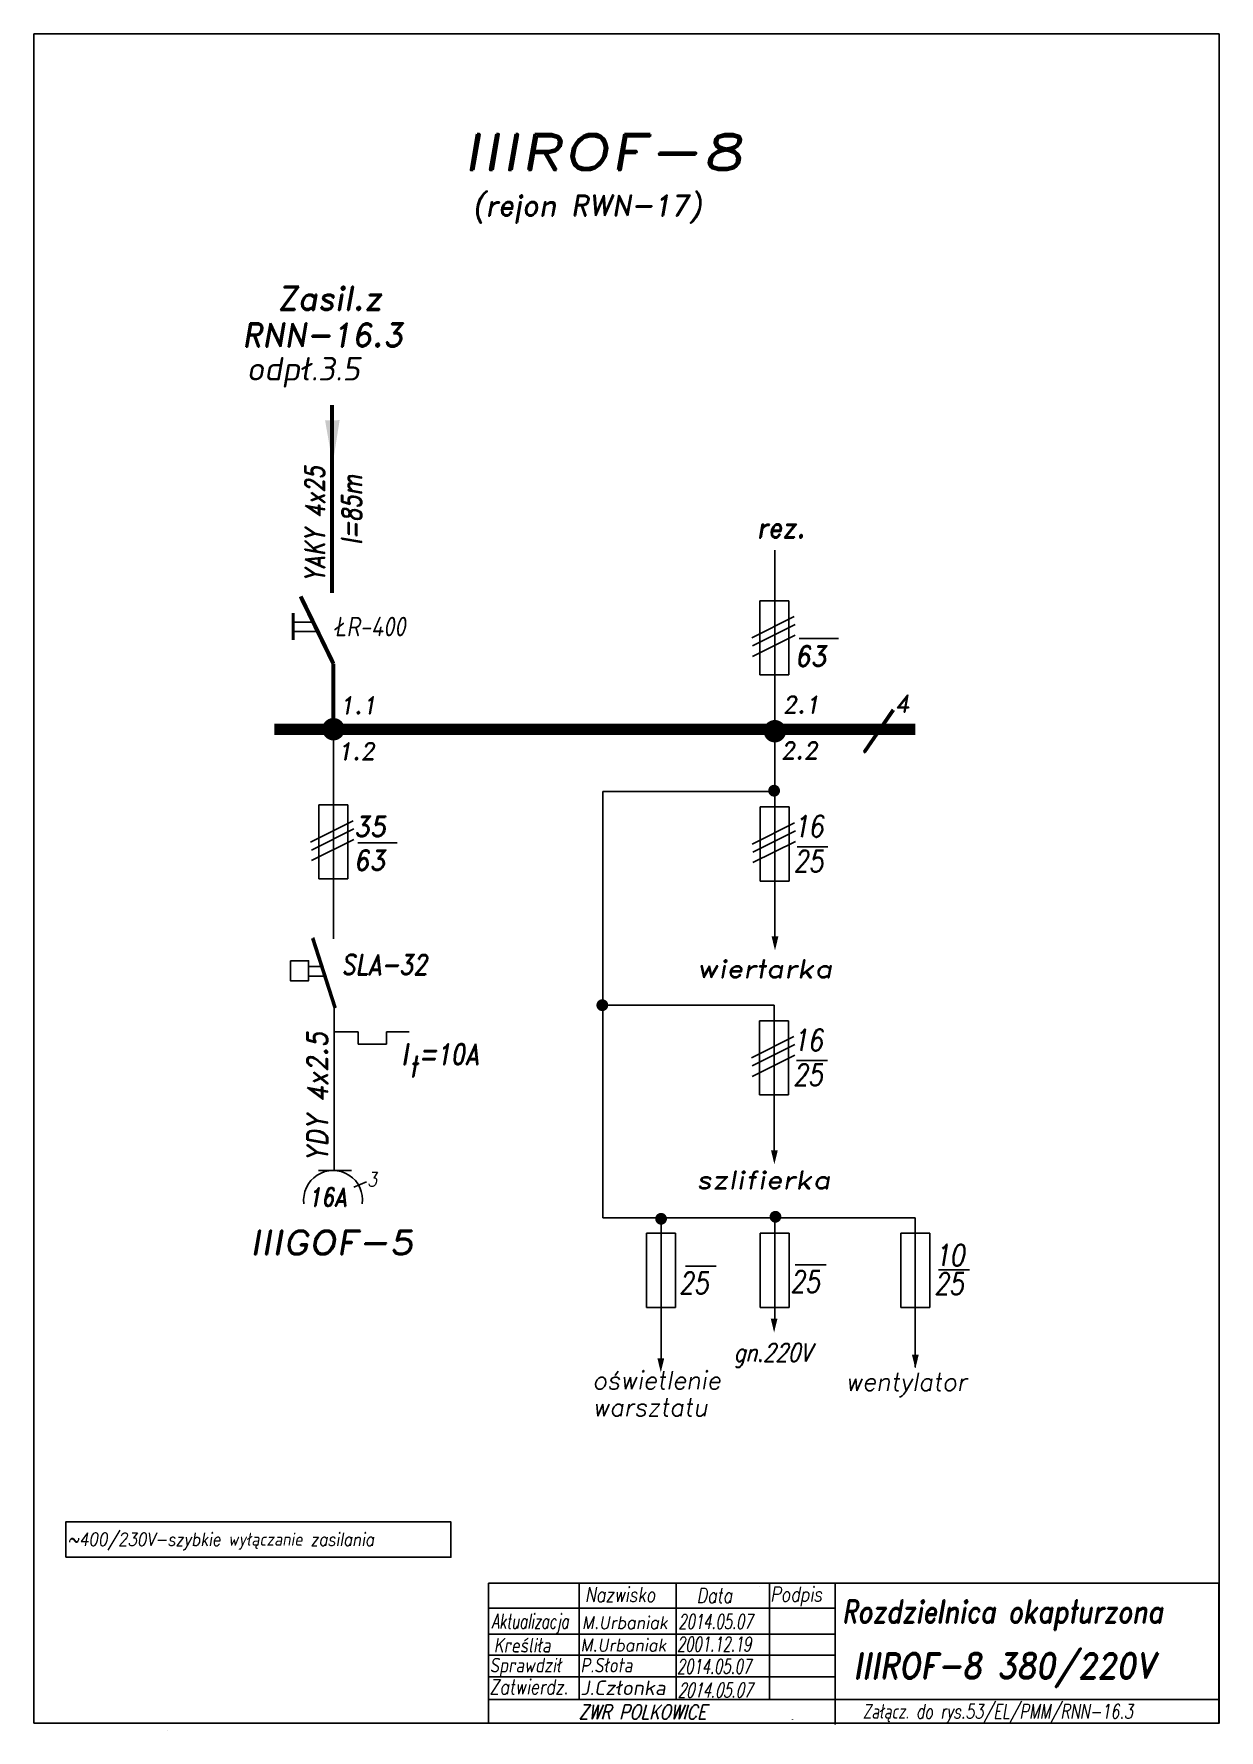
# Model space of a CAD drawing. Extents: x 8 to 208, y 6 to 292.
import ezdxf
from ezdxf.enums import TextEntityAlignment as Align

# ---------------------------------------------------------------- set-up
doc = ezdxf.new("R2010")
doc.units = 0
doc.header["$MEASUREMENT"] = 0
doc.layers.get('0').update_dxf_attribs({"linetype": 'CONTINUOUS'})
doc.layers.add('LINIA', color=1, linetype='CONTINUOUS')
doc.layers.add('LINIE', color=4, linetype='CONTINUOUS')
doc.styles.add('ROMAND', font='romand', dxfattribs={"oblique": 15, "height": 4})
doc.styles.add('ROMANS', font='romans', dxfattribs={"oblique": 15, "height": 3})

msp = doc.modelspace()

# ---------------------------------------------------------------- linework, layer by layer
at = {"color": 7}
for p, q in [((132.53, 205.39), (132.53, 174.86)), ((51.44, 193.25), (54.87, 193.25)), ((51.48, 193.25), (54.92, 193.25)), ((51.29, 191.69), (55.5, 191.69)), ((51.29, 191.66), (55.5, 191.66)), ((136.62, 190.49), (143.26, 190.49)), ((152.41, 178.6), (147.54, 171.51)), ((152.41, 178.42), (147.54, 171.33)), ((152.5, 178.24), (147.63, 171.16)), ((152.68, 178.33), (147.8, 171.25)), ((58.04, 165.05), (58.04, 175.2)), ((132.53, 164.7), (132.53, 174.86)), ((58.04, 154.66), (58.04, 165.05)), ((103.53, 92.78), (103.53, 164.7)), ((113.33, 164.7), (103.53, 164.7)), ((113.33, 164.7), (132.53, 164.7)), ((132.53, 154.31), (132.53, 164.7)), ((58.04, 154.66), (58.04, 139.85)), ((62.17, 156.04), (68.82, 156.04)), ((136.28, 155.37), (141.5, 155.37)), ((132.53, 154.31), (132.53, 139.5)), ((58.17, 128.17), (54.42, 139.91)), ((58.43, 128.3), (54.68, 140.04)), ((58.43, 128.17), (54.68, 139.91)), ((53.85, 135.19), (56.04, 135.19)), ((53.85, 133.54), (56.45, 133.54)), ((58.17, 128.17), (58.17, 100.66)), ((113.23, 128.64), (103.42, 128.64)), ((113.23, 128.64), (132.43, 128.64)), ((132.43, 118.25), (132.43, 128.64)), ((132.43, 118.25), (132.43, 103.44)), ((136.17, 119.3), (141.4, 119.3)), ((61.09, 100.74), (55.55, 100.74)), ((61.5, 97.92), (63.64, 98.81)), ((113.33, 92.78), (103.53, 92.78)), ((113.33, 92.78), (156.24, 92.78)), ((113.33, 82.39), (113.33, 92.78)), ((132.53, 82.39), (132.53, 92.78)), ((156.24, 82.39), (156.24, 92.78)), ((117.43, 84.6), (122.65, 84.6)), ((135.94, 84.83), (141.17, 84.83)), ((160.17, 84.01), (165.39, 84.01)), ((113.33, 82.39), (113.33, 67.58)), ((132.53, 82.39), (132.53, 74.82)), ((156.24, 82.39), (156.24, 67.58)), ((115.88, 31.15), (115.88, 11.53)), ((129.99, 30.5), (129.99, 30.5)), ((131.63, 31.15), (131.63, 11.53)), ((84.24, 26.89), (142.63, 26.89)), ((84.24, 22.53), (142.67, 22.53)), ((84.24, 18.98), (142.75, 18.98)), ((84.24, 15.35), (142.67, 15.35)), ((142.72, 11.61), (142.72, 7.26)), ((30.01, 6.34), (30.01, 6.34)), ((30.01, 6.34), (30.01, 6.34))]:
    msp.add_line(p, q, dxfattribs=at)
at = {"lineweight": -3}
for p, q in [((135.81, 194.2), (128.64, 190.61)), ((135.96, 192.85), (128.79, 189.27)), ((135.96, 191.06), (128.79, 187.48)), ((61.36, 159.75), (54.19, 156.17)), ((61.51, 158.4), (54.34, 154.82)), ((135.85, 159.4), (128.68, 155.82)), ((136, 158.06), (128.83, 154.48)), ((61.51, 156.61), (54.34, 153.03)), ((136, 156.27), (128.83, 152.69)), ((135.74, 123.33), (128.58, 119.75)), ((135.89, 121.99), (128.73, 118.41)), ((135.89, 120.2), (128.73, 116.62))]:
    msp.add_line(p, q, dxfattribs=at)
for p, q in [((58.22, 124.17), (62.24, 124.17)), ((62.24, 124.17), (62.24, 122.07)), ((67.02, 122.07), (67.02, 124.17)), ((67.02, 124.17), (70.84, 124.17)), ((62.24, 122.07), (67.02, 122.07))]:
    msp.add_line(p, q)
msp.add_lwpolyline([(7.5, 7.5), (207.5, 7.5), (207.5, 292.5), (7.5, 292.5)], close=True)
at = {"color": 7}
for points, const_width in [([(57.81, 229.87), (57.81, 198.16)], 0.693), ([(58.04, 186.26), (52.51, 197.6)], 0.693), ([(51.25, 194.82), (51.25, 190.23)], 0.462), ([(58.04, 186.26), (58.04, 175.2)], 0.693), ([(48.06, 175.6), (156.23, 175.6)], 1.04), ([(48.06, 174.77), (156.23, 174.77)], 1.04)]:
    msp.add_lwpolyline(points, dxfattribs=dict(at, const_width=const_width))
for points, const_width in [([(57.1, 175.2, 1), (58.99, 175.2, 1)], 1.89), ([(131.59, 174.86, 1), (133.48, 174.86, 1)], 1.89), ([(131.91, 164.82, 1), (132.91, 164.82, 1)], 0.995), ([(102.92, 128.64, 1), (103.92, 128.64, 1)], 0.995), ([(112.84, 92.6, 1), (113.83, 92.6, 1)], 0.995), ([(132.14, 92.94, 1), (133.13, 92.94, 1)], 0.995)]:
    msp.add_lwpolyline(points, format="xyb", close=True, dxfattribs=dict(at, const_width=const_width))
for points in [[(50.79, 136.14), (50.79, 132.77), (53.85, 132.77), (53.85, 136.14)], [(12.86, 35.49), (12.86, 41.45), (77.87, 41.45), (77.87, 35.49)]]:
    msp.add_lwpolyline(points, close=True, dxfattribs=at)
msp.add_arc((57.99, 95.78), 4.97, 352.3439, 187.6561, dxfattribs=at)
for points in [[(57.92, 219.95), (56.63, 227.32), (59.09, 227.34)], [(133.13, 140.23), (132.56, 137.87), (131.99, 140.23)], [(133.03, 104.16), (132.46, 101.81), (131.88, 104.16)], [(132.99, 75.78), (132.41, 73.43), (131.84, 75.78)], [(113.86, 69.05), (113.29, 66.69), (112.72, 69.05)], [(156.82, 69.67), (156.24, 67.32), (155.67, 69.67)]]:
    msp.add_solid(points, dxfattribs=at)
at = {"layer": 'LINIA', "color": 7}
for p, q in [((130.02, 196.88), (130.02, 184.38)), ((134.91, 196.88), (130.02, 196.88)), ((134.91, 184.38), (134.91, 196.88)), ((130.02, 184.38), (134.91, 184.38)), ((60.46, 162.43), (55.57, 162.43)), ((55.57, 162.43), (55.57, 149.93)), ((60.46, 149.93), (60.46, 162.43)), ((134.95, 162.09), (130.06, 162.09)), ((130.06, 162.09), (130.06, 149.59)), ((134.95, 149.59), (134.95, 162.09)), ((55.57, 149.93), (60.46, 149.93)), ((130.06, 149.59), (134.95, 149.59)), ((134.85, 126.02), (129.95, 126.02)), ((129.95, 126.02), (129.95, 113.52)), ((134.85, 113.52), (134.85, 126.02)), ((129.95, 113.52), (134.85, 113.52)), ((115.75, 90.16), (110.86, 90.16)), ((110.86, 90.16), (110.86, 77.66)), ((115.75, 77.66), (115.75, 90.16)), ((134.95, 90.16), (130.06, 90.16)), ((130.06, 90.16), (130.06, 77.66)), ((134.95, 77.66), (134.95, 90.16)), ((158.66, 90.16), (153.77, 90.16)), ((153.77, 90.16), (153.77, 77.66)), ((158.66, 77.66), (158.66, 90.16)), ((110.86, 77.66), (115.75, 77.66)), ((130.06, 77.66), (134.95, 77.66)), ((153.77, 77.66), (158.66, 77.66))]:
    msp.add_line(p, q, dxfattribs=at)
at = {"layer": 'LINIE', "color": 7}
for p, q in [((84.24, 31.15), (207.5, 31.15)), ((84.24, 31.15), (84.24, 7.5)), ((99.54, 31.15), (99.54, 11.53)), ((142.72, 31.12), (142.72, 11.61)), ((207.43, 31.16), (207.43, 7.59)), ((84.34, 11.53), (207.5, 11.53)), ((30, 6.34), (30, 6.34)), ((207.5, 7.5), (84.24, 7.5)), ((135.53, 8.16), (135.53, 8.14)), ((207.4, 8.16), (207.4, 8.16))]:
    msp.add_line(p, q, dxfattribs=at)

# ---------------------------------------------------------------- texts
at = {"color": 7}
for s, height, style, oblique, width, p in [('IIIROF-8', 6, 'ROMAND', 10, 1.4, (79.82, 269.56)), ('rez.', 3.465, 'ROMAND', 10, 0.9, (129.48, 207.47)), ('ŁR-400', 3.3, 'ROMAND', 10, 0.8, (58.21, 190.87)), ('63', 3.465, 'ROMAND', 10, 0.9, (135.89, 185.8)), ('35', 3.465, 'ROMAND', 10, 0.9, (61.53, 157.04)), ('16', 3.63, 'ROMANS', 10, 0.8, (135.73, 157.01)), ('63', 3.465, 'ROMAND', 10, 0.9, (61.44, 151.35)), ('25', 3.63, 'ROMANS', 10, 0.8, (135.73, 151.13)), ('SLA-32', 3.465, 'ROMAND', 10, 0.8, (59.39, 133.75)), ('wiertarka', 3, 'ROMAND', 10, 1.2, (119.3, 133.28)), ('16', 3.63, 'ROMANS', 10, 0.8, (135.63, 120.95)), ('I =10A', 3.465, 'ROMAND', 10, 0.8, (69.53, 118.66)), ('t', 3.47, 'ROMAND', 10, 0.8, (70.87, 116.56)), ('25', 3.63, 'ROMANS', 10, 0.8, (135.63, 115.07)), ('3', 2.39, 'ROMAND', 10, 0.8, (63.77, 98.06)), ('szlifierka', 3, 'ROMAND', 10, 1.2, (119.3, 97.66)), ('16A', 3.119, 'ROMAND', 10, 0.8, (53.86, 94.72)), ('IIIGOF-5 ', 4.043, 'ROMAND', 10, 1.2, (43.94, 86.58)), ('10', 3.63, 'ROMANS', 10, 0.8, (159.55, 84.66)), ('25', 3.63, 'ROMANS', 10, 0.8, (116.37, 79.96)), ('25', 3.63, 'ROMANS', 10, 0.8, (135.14, 80.19)), ('25', 3.63, 'ROMANS', 10, 0.8, (159.43, 79.83)), ('gn.220V', 3.025, 'ROMANS', 15, 0.8, (125.58, 68.55)), (' ~400/230V-szybkie wyłączanie zasilania', 2.2, 'ROMAND', 10, 0.85, (11.91, 37.44)), ('Nazwisko', 2.462, 'ROMANS', 10, 0.8, (100.47, 27.97)), ('Data', 2.462, 'ROMANS', 10, 0.8, (119.34, 27.83)), ('Podpis', 2.462, 'ROMANS', 10, 0.8, (131.77, 28.05)), ('Aktualizacja', 2.4624, 'ROMANS', 10, 0.67, (84.72, 23.48)), ('2014.05.07', 2.462, 'ROMANS', 10, 0.66, (116.26, 23.42)), ('Rozdzielnica okapturzona', 3.816, 'ROMAND', 10, 0.8, (143.86, 24.45)), ('M.Urbaniak', 2.088, 'ROMANS', 10, 0.95, (99.96, 23.43)), ('Kreśliła', 2.462, 'ROMANS', 10, 0.8, (85.1, 19.42)), ('M.Urbaniak', 2.088, 'ROMANS', 10, 0.95, (99.73, 19.64)), ('2001.12.19', 2.462, 'ROMANS', 10, 0.66, (116.03, 19.62)), ('IIIROF-8 380/220V', 4.248, 'ROMAND', 10, 0.9, (145.78, 15.07)), ('Sprawdził', 2.462, 'ROMANS', 10, 0.8, (84.4, 16.07)), ('P.Słota', 2.462, 'ROMANS', 10, 0.8, (99.73, 16.07)), ('2014.05.07', 2.462, 'ROMANS', 10, 0.66, (116.03, 15.86)), ('Zatwierdz.', 2.462, 'ROMANS', 10, 0.8, (84.38, 12.4)), ('2014.05.07', 2.462, 'ROMANS', 15, 0.66, (116.12, 11.84)), ('ZWR POLKOWICE', 2.4624, 'ROMANS', 15, 0.8, (99.4, 8.16)), ('Załącz. do rys.53/EL/PMM/RNN-16.3', 2.4624, 'ROMANS', 10, 0.72, (147.37, 8.27))]:
    msp.add_text(s, height=height, dxfattribs=dict(at, style=style, oblique=oblique, width=width)).set_placement(p)
at = {"color": 7, "oblique": 10}
for s, height, style, p in [('(rejon RWN-17)', 3.5, 'ROMAND', (81.59, 261.82)), ('Zasil.z', 3.96, 'ROMAND', (48.6, 245.92)), ('RNN-16.3', 3.96, 'ROMAND', (42.64, 239.72)), ('odpł.3.5', 3.96, 'ROMAND', (43.37, 234.03)), ('1.1', 2.888, 'ROMAND', (59.06, 177.78)), ('2.1', 2.888, 'ROMAND', (133.83, 177.9)), ('4', 2.89, 'ROMAND', (152.75, 178.09)), ('1.2', 2.888, 'ROMAND', (58.75, 170.04)), ('2.2', 2.888, 'ROMAND', (133.52, 170.16)), ('oświetlenie', 3.025, 'ROMANS', (101.75, 63.85)), ('wentylator', 3.025, 'ROMANS', (144.43, 63.6)), ('warsztatu', 3.025, 'ROMANS', (101.75, 59.31))]:
    msp.add_text(s, height=height, dxfattribs=dict(at, style=style)).set_placement(p)
at = {"color": 7, "style": 'ROMAND', "oblique": 10}
for s, height, width, p in [('YAKY 4x25', 3.3, 0.8, (56.55, 200.03)), ('l=85m', 3.3, 0.8, (62.76, 206.28)), ('YDY 4x2.5', 3.465, 0.9, (57.06, 102.24))]:
    msp.add_text(s, height=height, rotation=90, dxfattribs=dict(at, width=width)).set_placement(p)
at = {"color": 7, "style": 'ROMANS', "oblique": 10, "width": 0.845146}
msp.add_text('J.Członka', height=2.462, dxfattribs=at).set_placement((99.73, 12.25), (114.1, 12.25), align=Align.FIT)

doc.saveas('drawing.dxf')
